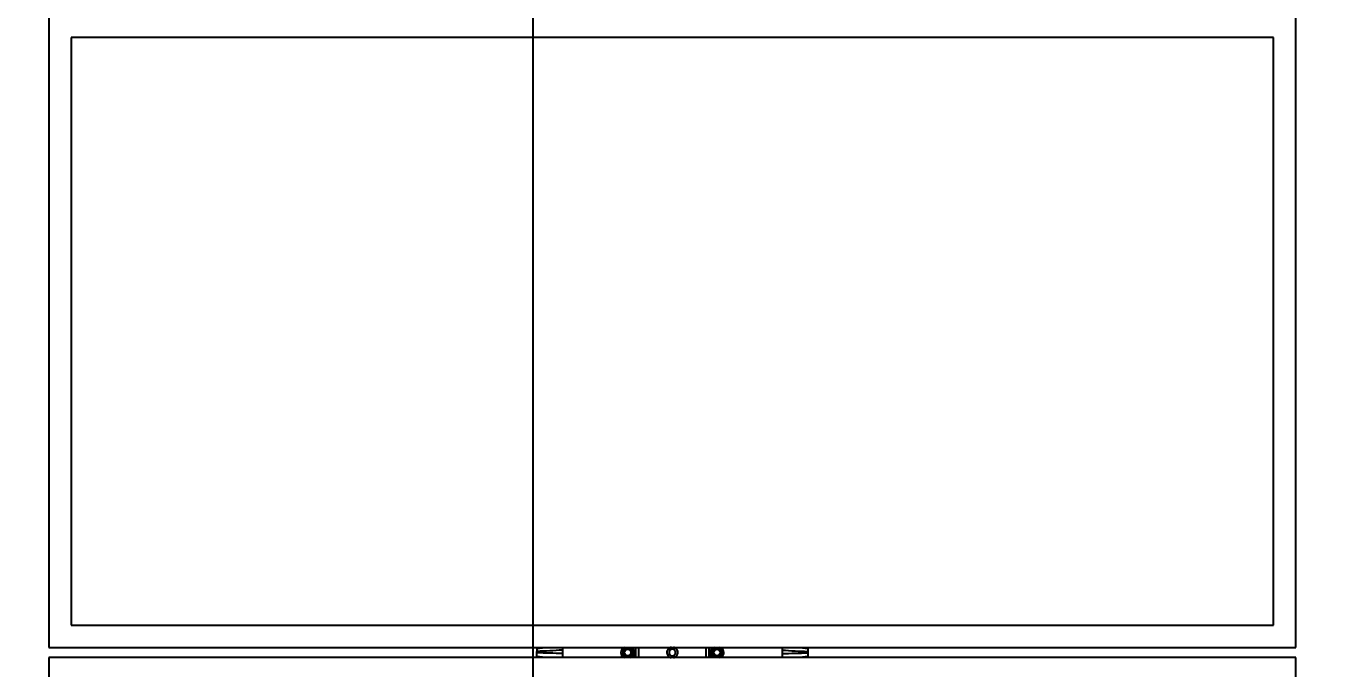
# Model space of a CAD drawing. Header units: feet. Extents: x -21 to 5170, y -254 to 1413.
# Drawn here: x 3140.6 to 3234.7, y -57.2 to -11.1 of the extents above; entities that cross this region are included whole.
import ezdxf
from ezdxf import colors
from ezdxf.entities.mleader import LeaderData, LeaderLine
from ezdxf.math import Vec2, Vec3

# ---------------------------------------------------------------- set-up
doc = ezdxf.new("R2010")
doc.units = ezdxf.units.FT
doc.header["$MEASUREMENT"] = 0
doc.layers.add('E-ARRY-TABL', color=9, linetype='Continuous')
doc.layers.add('G-NPLT', color=67, linetype='Continuous', plot=False)
doc.styles.add('NEI-A', font='arial.ttf')

msp = doc.modelspace()

# ---------------------------------------------------------------- linework, layer by layer
at = {"layer": 'E-ARRY-TABL'}
for p, q in [((3142.18169, -10.29573), (3142.18169, -55.70652)), ((3231.72152, -55.70652), (3231.72152, -10.29573)), ((3230.11932, -11.89792), (3143.78389, -11.89792)), ((3143.78389, -11.89792), (3143.78389, -54.10432)), ((3230.11932, -54.10432), (3230.11932, -11.89792)), ((3143.78389, -54.10432), (3230.11932, -54.10432)), ((3142.18169, -55.70652), (3231.72152, -55.70652)), ((3142.18169, -56.43895), (3142.18169, -101.84974)), ((3231.72152, -56.43895), (3142.18169, -56.43895)), ((3177.22399, -55.78614), (3177.81004, -55.70652)), ((3177.81076, -56.43895), (3177.22399, -56.35932)), ((3183.41318, -55.71449), (3183.42194, -55.70652)), ((3183.78786, -55.70652), (3183.91644, -55.78113)), ((3183.92574, -55.70652), (3183.95171, -55.72036)), ((3184.08125, -56.43098), (3184.07249, -56.43895)), ((3189.82434, -55.71229), (3189.83072, -55.70652)), ((3189.97746, -56.43895), (3189.94918, -56.42375)), ((3190.11339, -56.43895), (3189.98485, -56.36321)), ((3190.48765, -56.43318), (3190.48127, -56.43895)), ((3196.67922, -56.35932), (3196.09244, -56.43895)), ((3196.09317, -55.70652), (3196.67922, -55.78614)), ((3231.72152, -101.84974), (3231.72152, -56.43895))]:
    msp.add_line(p, q, dxfattribs=at)
for centre, radius in [((3183.74721, -56.07273), 0.33715), ((3183.74721, -56.07273), 0.24051), ((3183.74721, -56.07273), 0.22889), ((3190.15599, -56.07273), 0.33715), ((3190.15599, -56.07273), 0.24051), ((3190.15599, -56.07273), 0.22889)]:
    msp.add_circle(centre, radius, dxfattribs=at)
for centre, radius, start, end in [((3183.74721, -56.07273), 0.48981, 132.9975613, 228.3883683), ((3183.74721, -56.07273), 0.40742, 115.9892336, 244.0107664), ((3183.74721, -56.07273), 0.40742, 295.9892336, 59.8725613), ((3183.74721, -56.07273), 0.48981, 312.9975613, 48.3883881), ((3190.15599, -56.07273), 0.48981, 132.6184959, 228.3883683), ((3190.15599, -56.07273), 0.40742, 115.9892336, 239.4934959), ((3190.15599, -56.07273), 0.40742, 295.9892336, 64.0107664), ((3190.15599, -56.07273), 0.48981, 312.6184959, 48.3883881)]:
    msp.add_arc(centre, radius, start, end, dxfattribs=at)
for points, knots in [([(3177.22399, -55.70652), (3177.22399, -55.71499), (3177.22399, -55.75667), (3177.22399, -55.77307), (3177.22399, -55.78614)], [0, 0, 0, 0, 0.20325176, 1, 1, 1, 1]), ([(3177.22399, -55.78614), (3177.22399, -55.80107), (3177.22399, -55.82924), (3177.22399, -55.86123), (3177.22399, -55.88746), (3177.22399, -55.93091), (3177.22399, -55.96982), (3177.22399, -55.99215), (3177.22399, -55.9945)], [0, 0, 0, 0, 0.33678176, 0.63541447, 0.76243525, 0.8746394, 0.98681762, 1, 1, 1, 1]), ([(3179.06194, -55.8972), (3178.75585, -55.91758), (3178.14374, -55.95832), (3177.53055, -55.98244), (3177.22399, -55.9945)], [0, 0, 0, 0, 0.50005003, 1, 1, 1, 1]), ([(3177.22399, -56.10253), (3177.22399, -56.09931), (3177.22399, -56.09476), (3177.22399, -56.08754), (3177.22399, -56.08307), (3177.22399, -56.07944), (3177.22399, -56.078), (3177.22399, -56.0751), (3177.22399, -56.07033), (3177.22399, -56.06369), (3177.22399, -56.05511), (3177.22399, -56.04155), (3177.22399, -56.02103), (3177.22399, -56.00421), (3177.22399, -55.9945)], [0, 0, 0, 0, 0.08879268, 0.12526657, 0.19819658, 0.21143495, 0.2246733, 0.23791163, 0.29086497, 0.35553149, 0.42020743, 0.52626341, 0.72662599, 1, 1, 1, 1]), ([(3179.06172, -56.15117), (3178.75555, -56.14043), (3178.14327, -56.11897), (3177.5304, -56.10801), (3177.22399, -56.10253)], [0, 0, 0, 0, 0.5000369, 1, 1, 1, 1]), ([(3177.22399, -56.35932), (3177.22399, -56.35427), (3177.22399, -56.32477), (3177.22399, -56.29827), (3177.22399, -56.25258), (3177.22399, -56.21066), (3177.22399, -56.15943), (3177.22399, -56.12167), (3177.22399, -56.10253)], [0, 0, 0, 0, 0.10440808, 0.6100925, 0.71322901, 0.81638141, 0.90695804, 1, 1, 1, 1]), ([(3177.22399, -56.35932), (3177.22399, -56.37304), (3177.22399, -56.38959), (3177.22399, -56.43175), (3177.22399, -56.43895)], [0, 0, 0, 0, 0.82924583, 1, 1, 1, 1]), ([(3179.06172, -56.15117), (3179.06183, -56.17971), (3179.06206, -56.24111), (3179.06176, -56.32696), (3179.06101, -56.39742), (3179.06017, -56.42653), (3179.05981, -56.43895)], [0, 0, 0, 0, 0.23768233, 0.51129798, 0.79146028, 1, 1, 1, 1]), ([(3179.05982, -55.70652), (3179.06017, -55.71902), (3179.06096, -55.74731), (3179.06173, -55.81255), (3179.06187, -55.86911), (3179.06194, -55.8972)], [0, 0, 0, 0, 0.28487701, 0.64472297, 1, 1, 1, 1]), ([(3179.06194, -55.8972), (3179.06186, -55.93651), (3179.06176, -55.98351), (3179.06148, -56.03889), (3179.06143, -56.0638), (3179.06142, -56.08487), (3179.06148, -56.10015), (3179.06149, -56.11111), (3179.06157, -56.12713), (3179.06166, -56.14208), (3179.06172, -56.15117)], [0, 0, 0, 0, 0.47390056, 0.56658419, 0.64609734, 0.76528998, 0.81285189, 0.82468891, 0.89350459, 1, 1, 1, 1]), ([(3183.40963, -56.26664), (3183.4097, -56.23502), (3183.40985, -56.17122), (3183.40999, -56.10526), (3183.41007, -56.07198)], [0, 0, 0, 0, 0.49545796, 1, 1, 1, 1]), ([(3183.57799, -56.36434), (3183.53383, -56.33871), (3183.47683, -56.30563), (3183.42199, -56.27381), (3183.40963, -56.26664)], [0, 0, 0, 0, 0.77461933, 1, 1, 1, 1]), ([(3183.41007, -56.07198), (3183.41008, -56.06737), (3183.41022, -56.00164), (3183.41037, -55.93722), (3183.4105, -55.87733)], [0, 0, 0, 0, 0.07022032, 1, 1, 1, 1]), ([(3183.4105, -55.87733), (3183.43791, -55.86159), (3183.49324, -55.82981), (3183.55043, -55.79696), (3183.57929, -55.78038)], [0, 0, 0, 0, 0.49545796, 1, 1, 1, 1]), ([(3183.70656, -56.43895), (3183.6777, -56.4222), (3183.63533, -56.39761), (3183.59185, -56.37238), (3183.57799, -56.36434)], [0, 0, 0, 0, 0.68117419, 1, 1, 1, 1]), ([(3183.57929, -55.78038), (3183.58329, -55.77808), (3183.62671, -55.75314), (3183.66926, -55.7287), (3183.70788, -55.70652)], [0, 0, 0, 0, 0.09219659, 1, 1, 1, 1]), ([(3183.91514, -56.36509), (3183.91113, -56.36739), (3183.86772, -56.39232), (3183.82517, -56.41676), (3183.78654, -56.43895)], [0, 0, 0, 0, 0.09219659, 1, 1, 1, 1]), ([(3184.08393, -56.26814), (3184.05652, -56.28388), (3184.00119, -56.31566), (3183.94399, -56.34851), (3183.91514, -56.36509)], [0, 0, 0, 0, 0.49545796, 1, 1, 1, 1]), ([(3183.91644, -55.78113), (3183.93029, -55.78917), (3183.98726, -55.82223), (3184.04278, -55.85445), (3184.08479, -55.87883)], [0, 0, 0, 0, 0.24316571, 1, 1, 1, 1]), ([(3184.08436, -56.07348), (3184.08435, -56.0781), (3184.0842, -56.14383), (3184.08406, -56.20824), (3184.08393, -56.26814)], [0, 0, 0, 0, 0.07022032, 1, 1, 1, 1]), ([(3184.08479, -55.87883), (3184.08472, -55.91044), (3184.08458, -55.97425), (3184.08443, -56.04021), (3184.08436, -56.07348)], [0, 0, 0, 0, 0.49545796, 1, 1, 1, 1]), ([(3184.31466, -55.70652), (3184.31488, -55.73507), (3184.31673, -55.9792), (3184.3154, -56.22335), (3184.31422, -56.43895)], [0, 0, 0, 0, 0.11695965, 1, 1, 1, 1]), ([(3184.54293, -56.43895), (3184.54374, -56.22288), (3184.54466, -55.97873), (3184.54319, -55.7346), (3184.54302, -55.70652)], [0, 0, 0, 0, 0.88496735, 1, 1, 1, 1]), ([(3186.88048, -55.70652), (3186.86091, -55.70876), (3186.79784, -55.71599), (3186.70279, -55.77136), (3186.61148, -55.86473), (3186.55847, -55.98466), (3186.55014, -56.11399), (3186.58709, -56.23848), (3186.66491, -56.34271), (3186.7647, -56.41522), (3186.84069, -56.43177), (3186.87362, -56.43895)], [0, 0, 0, 0, 0.05546714, 0.17874011, 0.30106824, 0.42207478, 0.54148605, 0.66055055, 0.78149386, 0.90531594, 1, 1, 1, 1]), ([(3187.18333, -56.0205), (3187.18668, -56.04696), (3187.19236, -56.09177), (3187.17497, -56.16209), (3187.13953, -56.22541), (3187.0787, -56.27867), (3187.0039, -56.30905), (3186.92284, -56.31311), (3186.84486, -56.29002), (3186.77917, -56.24258), (3186.73294, -56.17644), (3186.71095, -56.09861), (3186.71585, -56.01761), (3186.73697, -55.96755), (3186.76554, -55.9227), (3186.8018, -55.88262), (3186.87259, -55.84399), (3186.95248, -55.83067), (3187.03271, -55.84457), (3187.10314, -55.8843), (3187.15819, -55.94446), (3187.17496, -55.99521), (3187.18333, -56.0205)], [0, 0, 0, 0, 0.05318276, 0.09005186, 0.14393099, 0.19750813, 0.25069383, 0.30399741, 0.357752, 0.41158851, 0.46500708, 0.51815786, 0.57160806, 0.62534802, 0.6254612, 0.67918991, 0.73247166, 0.7856688, 0.83927645, 0.89315627, 0.94674062, 1, 1, 1, 1]), ([(3187.34529, -56.11545), (3187.34598, -56.07305), (3187.34737, -55.98796), (3187.2933, -55.86808), (3187.20394, -55.77378), (3187.10769, -55.71674), (3187.04287, -55.70901), (3187.02199, -55.70652)], [0, 0, 0, 0, 0.21832836, 0.43818827, 0.66225644, 0.89122321, 1, 1, 1, 1]), ([(3187.04375, -56.43895), (3187.08359, -56.42656), (3187.16516, -56.40118), (3187.26371, -56.31567), (3187.326, -56.2154), (3187.33974, -56.14423), (3187.34529, -56.11545)], [0, 0, 0, 0, 0.26374459, 0.54015918, 0.81403697, 1, 1, 1, 1]), ([(3189.36014, -55.70652), (3189.35946, -55.92583), (3189.35871, -56.16998), (3189.35998, -56.41412), (3189.36011, -56.43895)], [0, 0, 0, 0, 0.89827738, 1, 1, 1, 1]), ([(3189.58853, -56.43895), (3189.58834, -56.41362), (3189.58646, -56.16949), (3189.5878, -55.92533), (3189.589, -55.70652)], [0, 0, 0, 0, 0.10376783, 1, 1, 1, 1]), ([(3189.81714, -56.2644), (3189.81742, -56.23279), (3189.81798, -56.16898), (3189.81857, -56.10303), (3189.81886, -56.06975)], [0, 0, 0, 0, 0.49545796, 1, 1, 1, 1]), ([(3189.98485, -56.36321), (3189.97105, -56.35508), (3189.91429, -56.32164), (3189.85899, -56.28906), (3189.81714, -56.2644)], [0, 0, 0, 0, 0.24316571, 1, 1, 1, 1]), ([(3189.81886, -56.06975), (3189.8189, -56.06514), (3189.81948, -55.99941), (3189.82005, -55.935), (3189.82058, -55.87511)], [0, 0, 0, 0, 0.07022032, 1, 1, 1, 1]), ([(3189.82058, -55.87511), (3189.8481, -55.85955), (3189.90363, -55.82813), (3189.96104, -55.79566), (3189.99001, -55.77928)], [0, 0, 0, 0, 0.49545796, 1, 1, 1, 1]), ([(3189.99001, -55.77928), (3189.99403, -55.777), (3190.03746, -55.75244), (3190.08002, -55.72836), (3190.11864, -55.70652)], [0, 0, 0, 0, 0.09251655, 1, 1, 1, 1]), ([(3190.32198, -56.36619), (3190.31796, -56.36846), (3190.27453, -56.39303), (3190.23197, -56.4171), (3190.19335, -56.43895)], [0, 0, 0, 0, 0.09251655, 1, 1, 1, 1]), ([(3190.1986, -55.70652), (3190.2275, -55.72355), (3190.26986, -55.74851), (3190.31333, -55.77412), (3190.32714, -55.78226)], [0, 0, 0, 0, 0.68234647, 1, 1, 1, 1]), ([(3190.49141, -56.27036), (3190.46389, -56.28592), (3190.40836, -56.31733), (3190.35095, -56.34981), (3190.32198, -56.36619)], [0, 0, 0, 0, 0.49545796, 1, 1, 1, 1]), ([(3190.32714, -55.78226), (3190.37113, -55.80817), (3190.42791, -55.84163), (3190.48254, -55.87382), (3190.49485, -55.88107)], [0, 0, 0, 0, 0.77461933, 1, 1, 1, 1]), ([(3190.49313, -56.07571), (3190.49309, -56.08033), (3190.49251, -56.14606), (3190.49194, -56.21047), (3190.49141, -56.27036)], [0, 0, 0, 0, 0.07022032, 1, 1, 1, 1]), ([(3190.49485, -55.88107), (3190.49457, -55.91268), (3190.49401, -55.97648), (3190.49342, -56.04244), (3190.49313, -56.07571)], [0, 0, 0, 0, 0.49545796, 1, 1, 1, 1]), ([(3194.84149, -56.15117), (3194.84137, -56.1842), (3194.84112, -56.25533), (3194.84162, -56.34979), (3194.84246, -56.41382), (3194.84326, -56.43393), (3194.84346, -56.43895)], [0, 0, 0, 0, 0.27287863, 0.58761891, 0.89709364, 1, 1, 1, 1]), ([(3194.84347, -55.70652), (3194.84327, -55.71155), (3194.84247, -55.7317), (3194.84158, -55.79496), (3194.84137, -55.86293), (3194.84127, -55.8972)], [0, 0, 0, 0, 0.14153086, 0.56714468, 1, 1, 1, 1]), ([(3194.84127, -55.8972), (3194.84135, -55.93651), (3194.84145, -55.98351), (3194.84173, -56.03889), (3194.84178, -56.0638), (3194.84179, -56.08487), (3194.84172, -56.10015), (3194.84172, -56.11111), (3194.84163, -56.12713), (3194.84154, -56.14208), (3194.84149, -56.15117)], [0, 0, 0, 0, 0.47390056, 0.56658419, 0.64609734, 0.76528998, 0.81285189, 0.82468891, 0.89350459, 1, 1, 1, 1]), ([(3194.84127, -55.8972), (3195.14736, -55.91758), (3195.75947, -55.95832), (3196.37266, -55.98244), (3196.67922, -55.9945)], [0, 0, 0, 0, 0.50005003, 1, 1, 1, 1]), ([(3194.84149, -56.15117), (3195.14766, -56.14043), (3195.75994, -56.11897), (3196.37281, -56.10801), (3196.67922, -56.10253)], [0, 0, 0, 0, 0.5000369, 1, 1, 1, 1]), ([(3196.67922, -55.78614), (3196.67922, -55.77243), (3196.67922, -55.75588), (3196.67922, -55.71372), (3196.67922, -55.70652)], [0, 0, 0, 0, 0.82924583, 1, 1, 1, 1]), ([(3196.67922, -55.78614), (3196.67922, -55.80121), (3196.67922, -55.83103), (3196.67922, -55.86002), (3196.67922, -55.89462), (3196.67922, -55.94066), (3196.67922, -55.97731), (3196.67922, -55.9945)], [0, 0, 0, 0, 0.33226531, 0.65749152, 0.78830451, 0.90070504, 1, 1, 1, 1]), ([(3196.67922, -55.9945), (3196.67922, -56.00782), (3196.67922, -56.02629), (3196.67922, -56.04662), (3196.67922, -56.05461), (3196.67922, -56.06259), (3196.67922, -56.0699), (3196.67922, -56.07655), (3196.67922, -56.07822), (3196.67922, -56.08054), (3196.67922, -56.08353), (3196.67922, -56.08885), (3196.67922, -56.09519), (3196.67922, -56.10019), (3196.67922, -56.10253)], [0, 0, 0, 0, 0.37846039, 0.52505981, 0.56152037, 0.59798215, 0.74387586, 0.76219315, 0.78042261, 0.78953734, 0.82599699, 0.8624566, 0.93540184, 1, 1, 1, 1]), ([(3196.67922, -56.10253), (3196.67922, -56.12124), (3196.67922, -56.16116), (3196.67922, -56.2141), (3196.67922, -56.25755), (3196.67922, -56.28451), (3196.67922, -56.31624), (3196.67922, -56.34457), (3196.67922, -56.35932)], [0, 0, 0, 0, 0.0909871, 0.19422226, 0.29748069, 0.41285151, 0.69427365, 1, 1, 1, 1]), ([(3196.67922, -56.43895), (3196.67922, -56.43048), (3196.67922, -56.3888), (3196.67922, -56.37239), (3196.67922, -56.35932)], [0, 0, 0, 0, 0.20325176, 1, 1, 1, 1])]:
    msp.add_open_spline(points, degree=3, knots=knots, dxfattribs=at)
at = {"layer": 'G-NPLT'}
msp.add_lwpolyline([(3176.95258, 315.58045), (3825.1344, 315.58045), (3825.1344, -144.6313), (3176.95258, -144.6313)], close=True, dxfattribs=at)

# ---------------------------------------------------------------- next in the draw order: leaders
ml = msp.add_multileader_mtext('Standard', dxfattribs=at)
ml.set_content('\\A1;GAMECHANGE', color=256, style='NEI-A')
ml.set_leader_properties()
ml.build(insert=Vec2(0, 0))
ml.multileader.update_dxf_attribs({"dogleg_length": 0.89968, "arrow_head_size": 64.60241})
ctx = ml.context
ctx.base_point, ctx.char_height, ctx.arrow_head_size, ctx.landing_gap_size, ctx.plane_origin = Vec3(3193.50933, -201.22638), 43.068273, 64.60241, 33.07065, Vec3(19000.63376, -11807.0407)
notes = []
notes.append((ctx, [(0, (0, 0, 0), (0, 0), (1, 0), 1, [])]))
ctx.mtext.insert, ctx.mtext.width, ctx.mtext.flow_direction = Vec3(3226.57997, -179.32502), 410.8719117, 5
ctx.mtext.has_bg_fill, ctx.mtext.bg_color, ctx.mtext.bg_scale_factor, ctx.mtext.bg_transparency, ctx.mtext.use_window_bg_color = 1, -1073741824, 1.5, 0, 1
for ctx, leaders in notes:
    for number, flags, end, landing, length, lines in leaders:
        leader = LeaderData()
        leader.index, (leader.has_last_leader_line, leader.has_dogleg_vector, leader.attachment_direction) = number, flags
        leader.last_leader_point, leader.dogleg_vector, leader.dogleg_length = Vec3(end), Vec3(landing), length
        for number, points, colour, breaks in lines:
            line = LeaderLine()
            line.index, line.vertices, line.color, line.breaks = number, Vec3.list(points), colors.encode_raw_color(colour), breaks
            leader.lines.append(line)
        ctx.leaders.append(leader)

# ---------------------------------------------------------------- next in the draw order: leaders
ml = msp.add_multileader_mtext('Standard', dxfattribs=at)
ml.set_content('\\A1;FTC', color=256, style='NEI-A')
ml.set_leader_properties()
ml.build(insert=Vec2(0, 0))
ml.multileader.update_dxf_attribs({"dogleg_length": 0.89968, "arrow_head_size": 64.60241})
ctx = ml.context
ctx.base_point, ctx.char_height, ctx.arrow_head_size, ctx.landing_gap_size, ctx.plane_origin = Vec3(4694.02381, -210.43336), 43.068273, 64.60241, 33.07065, Vec3(20345.48813, -11807.0407)
notes = []
notes.append((ctx, [(0, (0, 0, 0), (0, 0), (1, 0), 1, [])]))
ctx.mtext.insert, ctx.mtext.width, ctx.mtext.flow_direction = Vec3(4727.09445, -188.532), 126.6975761, 5
ctx.mtext.has_bg_fill, ctx.mtext.bg_color, ctx.mtext.bg_scale_factor, ctx.mtext.bg_transparency, ctx.mtext.use_window_bg_color = 1, -1073741824, 1.5, 0, 1
for ctx, leaders in notes:
    for number, flags, end, landing, length, lines in leaders:
        leader = LeaderData()
        leader.index, (leader.has_last_leader_line, leader.has_dogleg_vector, leader.attachment_direction) = number, flags
        leader.last_leader_point, leader.dogleg_vector, leader.dogleg_length = Vec3(end), Vec3(landing), length
        for number, points, colour, breaks in lines:
            line = LeaderLine()
            line.index, line.vertices, line.color, line.breaks = number, Vec3.list(points), colors.encode_raw_color(colour), breaks
            leader.lines.append(line)
        ctx.leaders.append(leader)

doc.saveas('drawing.dxf')
